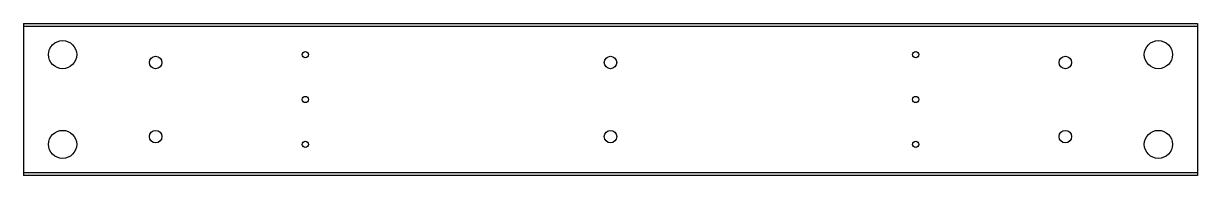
# Model space of a CAD drawing. Header units: millimetres. Extents: x 0 to 1500, y -64 to 131.
import ezdxf

# ---------------------------------------------------------------- set-up
doc = ezdxf.new("R2010")
doc.units = ezdxf.units.MM

msp = doc.modelspace()

# ---------------------------------------------------------------- linework, layer by layer
at = {"color": 7, "linetype": 'Continuous', "lineweight": 25}
for p, q in [((0, 130.9), (0, -64.1)), ((0, 130.9), (1500, 130.9)), ((1500, 126.9), (0, 126.9)), ((1500, 130.9), (1500, -64.1)), ((0, -60.1), (1500, -60.1)), ((1500, -64.1), (0, -64.1))]:
    msp.add_line(p, q, dxfattribs=at)
for centre, radius in [((50, 90.9), 18), ((1450, 90.9), 18), ((360, 90.9), 4), ((1140, 90.9), 4), ((168.8, 80.9), 8), ((750, 80.9), 8), ((1331.2, 80.9), 8), ((360, 33.4), 4), ((1140, 33.4), 4), ((50, -24.1), 18), ((168.8, -14.1), 8), ((750, -14.1), 8), ((1331.2, -14.1), 8), ((1450, -24.1), 18), ((360, -24.1), 4), ((1140, -24.1), 4)]:
    msp.add_circle(centre, radius, dxfattribs=at)

doc.saveas('drawing.dxf')
